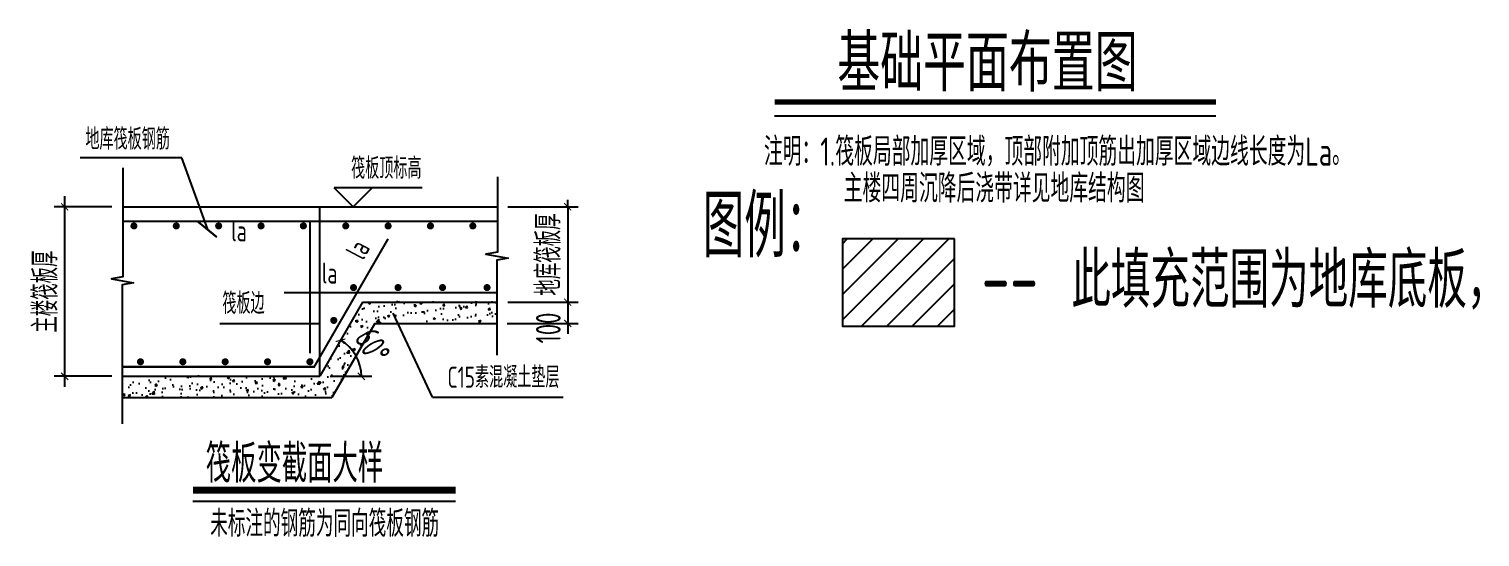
# Model space of a CAD drawing. Extents: x -1307975 to -76406, y -96289 to 379359.
# Drawn here: x -1047203 to -1026651, y 339984 to 347176 of the extents above; entities that cross this region are included whole.
import ezdxf
from ezdxf.enums import TextEntityAlignment as Align

# ---------------------------------------------------------------- set-up
doc = ezdxf.new("R2010")
doc.units = 0
doc.header["$LTSCALE"] = 1000
doc.linetypes.add('DASH', pattern=[0.35, 0.25, -0.1])
doc.layers.get('0').update_dxf_attribs({"linetype": 'CONTINUOUS'})
doc.layers.get('DEFPOINTS').update_dxf_attribs({"linetype": 'CONTINUOUS'})
for name, color, linetype in [('FLOOR_UP_TEXT', 7, 'CONTINUOUS'), ('PUB_TEXT', 2, 'CONTINUOUS'), ('S-0-TEXT', 7, 'CONTINUOUS'), ('S-C承台编号', 6, 'CONTINUOUS'), ('S-DETL-DIM', 151, 'CONTINUOUS'), ('S-DETL-HATCH', 253, 'CONTINUOUS'), ('S-DETL-LINE1', 2, 'CONTINUOUS'), ('S-DETL-RBAR', 1, 'CONTINUOUS'), ('S-DETL-TEXT', 7, 'CONTINUOUS'), ('S-SLAB-TEXT', 7, 'CONTINUOUS'), ('S-S说明文字', 7, 'CONTINUOUS'), ('S-降板填充', 75, 'CONTINUOUS'), ('TEXT', 2, 'CONTINUOUS'), ('txt', 7, 'CONTINUOUS')]:
    doc.layers.add(name, color=color, linetype=linetype)
doc.styles.add('TSSD_DIMENSION', font='Tssdeng.shx', dxfattribs={"width": 0.7, "bigfont": 'tssdchn.shx'})
doc.styles.add('TSSD_Label', font='Tssdeng.shx', dxfattribs={"width": 0.7, "bigfont": 'hztxt.shx'})
doc.styles.add('TSSD_Norm', font='Tssdeng.shx', dxfattribs={"bigfont": 'tssdchn.shx'})
doc.styles.add('TSSD_REIN', font='tssdeng.shx', dxfattribs={"width": 0.7, "height": 300, "bigfont": 'tssdchn.shx'})
doc.dimstyles.new('副本 (2) TSSD_100_100', dxfattribs={"dimtxt": 350, "dimasz": 150, "dimexe": 150, "dimexo": 150, "dimgap": 100, "dimtad": 1, "dimdec": 0, "dimlfac": 0.5, "dimzin": 0, "dimdsep": 46, "dimtxsty": 'TSSD_DIMENSION', "dimblk": 'ARCHTICK', "dimcen": 0, "dimdle": 150, "dimclrt": 7, "dimadec": 0, "dimazin": 0, "dimtfac": 1, "dimtdec": 0, "dimtix": 1, "dimtmove": 2, "dimatfit": 3, "dimfxl": 1, "dimtolj": 1, "dimtzin": 0, "dimarcsym": 0})

# ---------------------------------------------------------------- blocks, each defined once
blk = doc.blocks.new('_ArchTick')
at = {"color": 0, "linetype": 'ByBlock', "const_width": 0.15}
blk.add_lwpolyline([(-0.5, -0.5), (0.5, 0.5)], dxfattribs=at)
blk = doc.blocks.new('*D354')
at = {"layer": 'DEFPOINTS', "color": 0, "transparency": 16777216}
for p in [(-421582, 164893), (-421634, 164045), (-424984, 163843), (-422188, 163843), (-422188, 163843)]:
    blk.add_point(p, dxfattribs=at)
at = {"layer": 'S-DETL-DIM', "color": 0, "lineweight": -2, "transparency": 16777216}
blk.add_line((-422038, 163843), (-421448, 163843), dxfattribs=at)
blk.add_arc((-422188, 163843), 590, 360, 60, dxfattribs=at)
at = {"layer": 'S-DETL-DIM', "color": 0, "lineweight": -2, "transparency": 16777216, "xscale": 100, "yscale": 100, "zscale": 100}
for p, rotation in [((-421893, 164354), 150.0000000000065), ((-421598, 163843), 269.9999999999995)]:
    blk.add_blockref('_ArchTick', p, dxfattribs=dict(at, rotation=rotation))
at = {"layer": 'S-DETL-DIM', "color": 7, "transparency": 16777216, "insert": (-421439, 164276), "char_height": 350, "attachment_point": 5, "rotation": 300, "style": 'TSSD_DIMENSION'}
blk.add_mtext('\\A1;60°', dxfattribs=at)
blk = doc.blocks.new('*D355')
at = {"layer": 'DEFPOINTS', "color": 0, "transparency": 16777216}
for p in [(-419672, 166243), (-419672, 164893), (-418675, 164893)]:
    blk.add_point(p, dxfattribs=at)
at = {"layer": 'S-DETL-DIM', "color": 0, "lineweight": -2, "transparency": 16777216}
for p, q in [((-418675, 166243), (-418675, 166343)), ((-419522, 166243), (-418525, 166243)), ((-418675, 166243), (-418675, 164893)), ((-419522, 164893), (-418525, 164893)), ((-418675, 164893), (-418675, 164793))]:
    blk.add_line(p, q, dxfattribs=at)
at = {"layer": 'S-DETL-DIM', "color": 0, "lineweight": -2, "transparency": 16777216, "xscale": 100, "yscale": 100, "zscale": 100}
for p, rotation in [((-418675, 166243), 270), ((-418675, 164893), 90)]:
    blk.add_blockref('_ArchTick', p, dxfattribs=dict(at, rotation=rotation))
at = {"layer": 'S-DETL-DIM', "color": 7, "transparency": 16777216, "insert": (-418950, 165568), "char_height": 350, "attachment_point": 5, "rotation": 90, "style": 'TSSD_DIMENSION'}
blk.add_mtext('\\A1;地库筏板厚', dxfattribs=at)
blk = doc.blocks.new('*D356')
at = {"layer": 'DEFPOINTS', "color": 0, "transparency": 16777216}
for p in [(-419672, 164893), (-419681, 164593), (-418675, 164593)]:
    blk.add_point(p, dxfattribs=at)
at = {"layer": 'S-DETL-DIM', "color": 0, "lineweight": -2, "transparency": 16777216}
for p, q in [((-418675, 165043), (-418675, 164443)), ((-419522, 164893), (-418525, 164893)), ((-419531, 164593), (-418525, 164593))]:
    blk.add_line(p, q, dxfattribs=at)
at = {"layer": 'S-DETL-DIM', "color": 0, "lineweight": -2, "transparency": 16777216, "xscale": 100, "yscale": 100, "zscale": 100}
for p, rotation in [((-418675, 164893), 90), ((-418675, 164593), 270)]:
    blk.add_blockref('_ArchTick', p, dxfattribs=dict(at, rotation=rotation))
at = {"layer": 'S-DETL-DIM', "color": 7, "transparency": 16777216, "insert": (-418950, 164527), "char_height": 350, "attachment_point": 5, "rotation": 90, "style": 'TSSD_DIMENSION'}
blk.add_mtext('\\A1;100', dxfattribs=at)
blk = doc.blocks.new('*D357')
at = {"layer": 'DEFPOINTS', "color": 0, "transparency": 16777216}
for p in [(-424984, 166243), (-425801, 163843), (-424984, 163843)]:
    blk.add_point(p, dxfattribs=at)
at = {"layer": 'S-DETL-DIM', "color": 0, "lineweight": -2, "transparency": 16777216}
for p, q in [((-425801, 166393), (-425801, 163693)), ((-425134, 166243), (-425951, 166243)), ((-425134, 163843), (-425951, 163843))]:
    blk.add_line(p, q, dxfattribs=at)
at = {"layer": 'S-DETL-DIM', "color": 0, "lineweight": -2, "transparency": 16777216, "xscale": 100, "yscale": 100, "zscale": 100}
for p, rotation in [((-425801, 166243), 90), ((-425801, 163843), 270)]:
    blk.add_blockref('_ArchTick', p, dxfattribs=dict(at, rotation=rotation))
at = {"layer": 'S-DETL-DIM', "color": 7, "transparency": 16777216, "insert": (-426076, 165043), "char_height": 350, "attachment_point": 5, "rotation": 90, "style": 'TSSD_DIMENSION'}
blk.add_mtext('\\A1;主楼筏板厚', dxfattribs=at)
blk = doc.blocks.new('20210803.19575695')
at = {"layer": 'S-DETL-HATCH', "ltscale": 0.5}
h = blk.add_hatch(dxfattribs=at)
h.set_pattern_fill('AR-CONC', color=256, scale=45, style=0)
h.set_pattern_definition([(50, (-1142570.86, 1367173.13), (322.76708, -28.23846), [33.75, -371.25]), (355, (-1142570.86, 1367173.13), (-62.4381, 338.48646), [27, -297]), (100.4514, (-1142543.96, 1367170.78), (260.32922, 310.247794), [28.683085, -315.51395]), (46.1842, (-1142570.86, 1367263.13), (480.25847, -74.48356), [50.625, -556.875]), (96.6356, (-1142530.84, 1367256.9), (420.59822, 438.35304), [43.02463, -473.27085]), (351.1842, (-1142570.86, 1367263.13), (420.59788, 438.35337), [40.5, -445.5]), (21, (-1142525.86, 1367240.63), (268.608173, -181.1785), [33.75, -371.25]), (326, (-1142525.86, 1367240.63), (109.4919, 326.31752), [27, -297]), (71.4514, (-1142503.47, 1367225.53), (378.10018, 145.138724), [28.683085, -315.51395]), (37.5, (-1142570.86, 1367173.13), (5.471935, 149.802234), [0, -293.4, 0, -301.5, 0, -298.125]), (7.5, (-1142570.86, 1367173.13), (118.381292, 177.48527), [0, -171.9, 0, -286.65, 0, -113.625]), (327.5, (-1142671.21, 1367173.13), (240.220096, -10.149692), [0, -112.5, 0, -351, 0, -465.75]), (317.5, (-1142716.2, 1367173.13), (262.433776, 45.047242), [0, -146.25, 0, -233.1, 0, -330.75])])
h.paths.add_polyline_path([(-852200, -167705.5), (-854996.3, -167705.5), (-854996.3, -168005.5), (-852026.8, -168005.5), (-851420.6, -166955.5), (-849693.3, -166955.5), (-849693.3, -166655.5), (-851593.8, -166655.5)])
at = {"layer": 'PUB_TEXT'}
blk.add_line((-850276.6, -169486.1), (-853996, -169486.1), dxfattribs=at)
at = {"layer": 'PUB_TEXT', "const_width": 100}
blk.add_lwpolyline([(-850276.6, -169325), (-853996, -169325)], dxfattribs=at)
at = {"layer": 'S-DETL-DIM'}
for points in [[(-854986.9, -164759.6), (-854986.9, -166306.3), (-855149.3, -166335.1), (-854835.7, -166388.7), (-854996.3, -166419.4), (-854996.3, -168386.3)], [(-849683.9, -164890.5), (-849683.9, -165956.6), (-849846.3, -165985.5), (-849532.7, -166039), (-849693.3, -166069.7), (-849693.3, -167415.7)]]:
    blk.add_lwpolyline(points, dxfattribs=at)
at = {"layer": 'S-DETL-LINE1'}
for p, q in [((-854986.9, -165313.8), (-849683.9, -165313.8)), ((-851593.8, -166663.8), (-852200, -167713.8)), ((-851593.8, -166663.8), (-849693.3, -166663.8)), ((-851420.6, -166963.8), (-852026.8, -168013.8)), ((-851420.6, -166963.8), (-849693.3, -166963.8)), ((-854996.3, -167713.8), (-852200, -167713.8)), ((-854996.3, -168013.8), (-852026.8, -168013.8))]:
    blk.add_line(p, q, dxfattribs=at)
at = {"layer": 'S-DETL-LINE1', "linetype": 'DASH', "ltscale": 10}
blk.add_line((-852200, -167713.8), (-852200, -165313.8), dxfattribs=at)
at = {"layer": 'S-DETL-RBAR', "const_width": 30}
for points in [[(-852339.1, -167388.4), (-852339.1, -165519), (-854986.9, -165519.1)], [(-853657, -165743.6), (-853931.6, -165519.1), (-849683.9, -165519.1), (-849683.9, -165519.1)], [(-851232.3, -165767.6), (-852270.7, -167566.2), (-852278, -167578.8), (-854996.3, -167578.8)], [(-849693.3, -166528.8), (-849693.3, -166528.8), (-849693.3, -166528.8), (-852704.3, -166528.8)]]:
    blk.add_lwpolyline(points, dxfattribs=at)
at = {"layer": 'S-DETL-RBAR', "const_width": 50}
for points in [[(-854806.6, -165584.6, 1), (-854856.6, -165584.6, 1)], [(-854206.6, -165584.6, 1), (-854256.6, -165584.6, 1)], [(-853606.6, -165584.6, 1), (-853656.6, -165584.6, 1)], [(-853006.6, -165584.6, 1), (-853056.6, -165584.6, 1)], [(-852406.6, -165584.6, 1), (-852456.6, -165584.6, 1)], [(-851806.6, -165584.6, 1), (-851856.6, -165584.6, 1)], [(-851206.6, -165584.6, 1), (-851256.6, -165584.6, 1)], [(-850606.6, -165584.6, 1), (-850656.6, -165584.6, 1)], [(-850006.6, -165584.6, 1), (-850056.6, -165584.6, 1)], [(-851696.2, -166457.1, 1), (-851746.2, -166457.1, 1)], [(-851065.9, -166457.1, 1), (-851115.9, -166457.1, 1)], [(-850435.5, -166457.1, 1), (-850485.5, -166457.1, 1)], [(-849805.2, -166457.1, 1), (-849855.2, -166457.1, 1)], [(-851976.1, -166922.2, 1), (-852026.1, -166922.2, 1)], [(-854714.2, -167507.8, 1), (-854764.2, -167507.8, 1)], [(-854114.2, -167507.8, 1), (-854164.2, -167507.8, 1)], [(-853514.2, -167507.8, 1), (-853564.2, -167507.8, 1)], [(-852914.2, -167507.8, 1), (-852964.2, -167507.8, 1)], [(-852314.2, -167507.8, 1), (-852364.2, -167507.8, 1)]]:
    blk.add_lwpolyline(points, format="xyb", close=True, dxfattribs=at)
at = {"layer": 'S-DETL-TEXT'}
for p, q in [((-854153.3, -164621.8), (-855595.4, -164621.8)), ((-853784.4, -165634.7), (-854153.3, -164621.8)), ((-850604.1, -168010.4), (-851160.3, -166819.2)), ((-852200, -166972.8), (-853617.2, -166972.8)), ((-850604.1, -168010.4), (-848752.8, -168010.4))]:
    blk.add_line(p, q, dxfattribs=at)
at = {"layer": 'S-DETL-TEXT', "ltscale": 99}
for p, q in [((-850748, -165043.6), (-851997.7, -165043.6)), ((-851727.6, -165313.8), (-851997.7, -165043.6)), ((-851727.6, -165313.8), (-851457.4, -165043.6))]:
    blk.add_line(p, q, dxfattribs=at)
at = {"layer": 'FLOOR_UP_TEXT', "style": 'TSSD_REIN', "width": 0.7}
blk.add_text('筏板变截面大样', height=540, rotation=0, dxfattribs=at).set_placement((-853814.7, -169218.8))
at = {"layer": 'S-0-TEXT', "style": 'TSSD_Norm', "width": 0.7}
blk.add_text('未标注的钢筋为同向筏板钢筋', height=375, dxfattribs=at).set_placement((-850509, -169986.3), align=Align.RIGHT)
at = {"layer": 'S-DETL-TEXT', "style": 'TSSD_Label', "width": 0.7}
for p in [(-853234.4, -165892.9), (-851950.4, -166490.5)]:
    blk.add_text('la', height=300, dxfattribs=at).set_placement(p, align=Align.BOTTOM_RIGHT)
blk.add_text('la', height=300, rotation=62.0257, dxfattribs=at).set_placement((-851398.5, -165932.8), align=Align.BOTTOM_RIGHT)
at = {"layer": 'TEXT', "style": 'TSSD_REIN', "width": 0.7}
for s, p in [('地库筏板钢筋', (-854321.9, -164593.5)), ('筏板顶标高', (-850758.3, -165007.3)), ('筏板边', (-852980.7, -166919.3)), ('C15素混凝土垫层', (-848803.6, -167966.4))]:
    blk.add_text(s, height=300, dxfattribs=at).set_placement(p, align=Align.BOTTOM_RIGHT)
at = {"layer": 'S-DETL-DIM'}
for base, p1, p2, text, picture, middle in [((-848686.5, -166663.8), (-849683.9, -165313.8), (-849683.9, -166663.8), '地库筏板厚', '*D355', (-848961.5, -165988.8)), ((-855813.1, -167713.8), (-854996.3, -165313.8), (-854996.3, -167713.8), '主楼筏板厚', '*D357', (-856088.1, -166513.8))]:
    dim = blk.add_linear_dim(base=base, p1=p1, p2=p2, angle=90, text=text, dimstyle='副本 (2) TSSD_100_100', override={"dimasz": 100}, dxfattribs=at)
    dim.commit()
    dim.dimension.update_dxf_attribs({"geometry": picture, "text_midpoint": middle, "insert": (-430012, -331557)})
dim = blk.add_angular_dim_2l(base=(-851646, -167512.1), line1=((-851593.8, -166663.8), (-852200, -167713.8)), line2=((-854996.3, -167713.8), (-852200, -167713.8)), dimstyle='副本 (2) TSSD_100_100', override={"dimasz": 100}, dxfattribs=at)
dim.commit()
dim.dimension.update_dxf_attribs({"geometry": '*D354', "text_midpoint": (-851451.3, -167281.5), "insert": (-430012, -331557)})
dim = blk.add_linear_dim(base=(-848686.5, -166963.8), p1=(-849683.9, -166663.8), p2=(-849693.3, -166963.8), angle=90, text='100', dimstyle='副本 (2) TSSD_100_100', override={"dimasz": 100}, dxfattribs=at)
dim.commit()
dim.dimension.update_dxf_attribs({"geometry": '*D356', "text_midpoint": (-848961.5, -167029.9), "dimtype": 128, "insert": (-430012, -331557)})
blk = doc.blocks.new('20210803.19575843')
at = {"layer": 'S-C承台编号'}
blk.add_blockref('20210803.19575695', (0, 0), dxfattribs=at)

msp = doc.modelspace()

# ---------------------------------------------------------------- hatches: boundary and pattern name
at = {"layer": 'S-降板填充'}
h = msp.add_hatch(dxfattribs=at)
h.set_pattern_fill('ANSI31', color=256, scale=80, style=0)
h.set_pattern_definition([(45, (-4155507.6, -169980.12), (-179.605122, 179.605122), [])])
h.paths.add_polyline_path([(-1034094.11, 344204.09), (-1035681.02, 344204.09), (-1035681.02, 342968.45), (-1034094.11, 342968.45)])

# ---------------------------------------------------------------- linework, layer by layer
at = {"layer": 'S-S说明文字'}
msp.add_line((-1036642.53, 345948.96), (-1030392.18, 345948.96), dxfattribs=at)
at = {"layer": 'S-S说明文字', "const_width": 75}
msp.add_lwpolyline([(-1036642.53, 346144.85), (-1030392.18, 346144.85)], dxfattribs=at)
at = {"layer": 'TEXT', "color": 96, "elevation": 0}
msp.add_lwpolyline([(-1034094.11, 344204.09), (-1035681.02, 344204.09), (-1035681.02, 342968.45), (-1034094.11, 342968.45), (-1034094.11, 344204.09)], dxfattribs=at)

# ---------------------------------------------------------------- block references
at = {"layer": 'S-C承台编号'}
msp.add_blockref('20210803.19575843', (-190885.3, 509972.85), dxfattribs=at)

# ---------------------------------------------------------------- texts
at = {"layer": 'PUB_TEXT', "color": 7, "style": 'TSSD_DIMENSION', "width": 0.7}
for s, p in [('注明：1.筏板局部加厚区域，顶部附加顶筋出加厚区域边线长度为La。', (-1036793.91, 345240.54)), ('主楼四周沉降后浇带详见地库结构图', (-1035662.93, 344719.79, -634.3))]:
    msp.add_text(s, height=400.3736, dxfattribs=at).set_placement(p)
at = {"layer": 'S-SLAB-TEXT', "color": 96, "style": 'TSSD_REIN', "width": 0.75}
msp.add_text('此填充范围为地库底板，', height=786.432, dxfattribs=at).set_placement((-1032439, 343228.53, -811.91))
at = {"layer": 'S-S说明文字', "color": 7, "style": 'TSSD_REIN', "width": 0.8}
msp.add_text('基础平面布置图', height=800, dxfattribs=at).set_placement((-1035755.24, 346292.09))
at = {"layer": 'txt', "color": 96, "style": 'TSSD_REIN', "width": 0.7}
for s, p in [('图例：', (-1037660.57, 343941.5, 0)), ('--', (-1033712.1, 343220.43, 0))]:
    msp.add_text(s, height=884.736, dxfattribs=at).set_placement(p)

doc.saveas('drawing.dxf')
